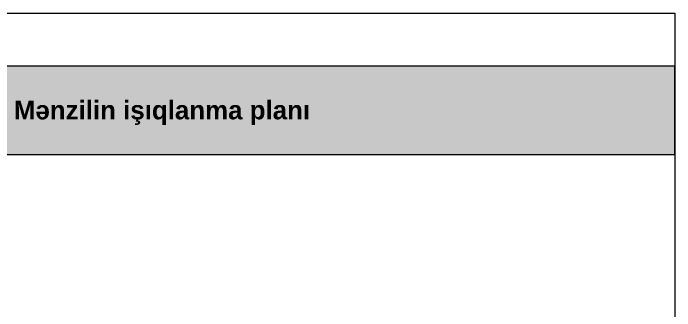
# Model space of a CAD drawing. Header units: millimetres. Extents: x 1680 to 166026, y 35966 to 91121.
# Drawn here: x 122903 to 137574, y 66609 to 73202 of the extents above; entities that cross this region are included whole.
import ezdxf

# ---------------------------------------------------------------- set-up
doc = ezdxf.new("R2010")
doc.units = ezdxf.units.MM
doc.layers.add('2D - Общий_Ном._пера__1', color=7, linetype='Continuous', lineweight=15)
doc.styles.add('style2', font='arial.ttf', dxfattribs={"width": 0.85})

msp = doc.modelspace()

# ---------------------------------------------------------------- hatches: boundary and pattern name
at = {"lineweight": 5, "true_color": 0xffd999}
h = msp.add_hatch(color=41, dxfattribs=at)
h.dxf.hatch_style = 1
h.paths.add_polyline_path([(115491.3, 72030.5), (115491.3, 70073.4), (137573.6, 70073.4), (137573.6, 72030.5)])

# ---------------------------------------------------------------- linework, layer by layer
at = {"color": 41, "lineweight": 5, "true_color": 0xffd999}
msp.add_lwpolyline([(115491.3, 72030.5), (115491.3, 70073.4), (137573.6, 70073.4), (137573.6, 72030.5)], close=True, dxfattribs=at)
at = {"layer": '2D - Общий_Ном._пера__1', "color": 253, "linetype": 'Continuous', "lineweight": 0}
msp.add_lwpolyline([(115491.3, 73202.2), (137573.6, 73202.2), (137573.6, 40910.2), (115491.3, 40910.2), (115491.3, 73202.2)], dxfattribs=at)

# ---------------------------------------------------------------- texts
at = {"color": 0, "lineweight": 5, "insert": (122757, 71261.7), "char_height": 410.9732, "attachment_point": 1, "style": 'style2'}
msp.add_mtext_dynamic_manual_height_columns('{\\fArial|b1|i0|c204|p34;\\W1;\\C169;\\c4533798; \\fArial|b1|i0|c238|p34;Mənzilin \\fArial|b1|i0|c204|p34;i\\fArial|b1|i0|c238|p34;şıqlanma\\fArial|b1|i0|c204|p34; \\fArial|b1|i0|c238|p34;planı}', width=6695.74, gutter_width=12.5, heights=[0], dxfattribs=at)

doc.saveas('drawing.dxf')
